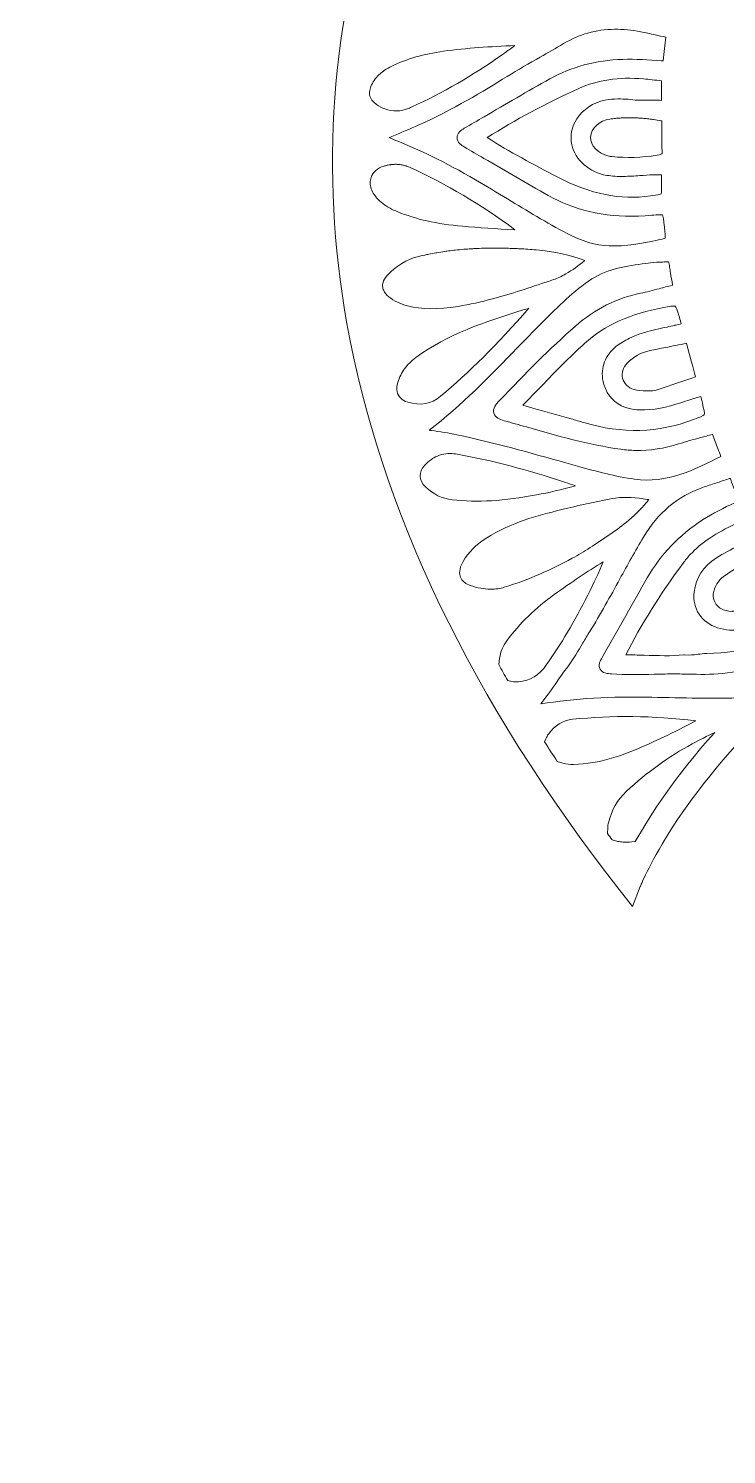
# Model space of a CAD drawing. Extents: x 126 to 8914, y -5970 to -48.
# Drawn here: x 126 to 578, y -5469 to -4545 of the extents above; entities that cross this region are included whole.
import ezdxf

# ---------------------------------------------------------------- set-up
doc = ezdxf.new("R2010")
doc.units = 0
doc.header["$MEASUREMENT"] = 0
doc.layers.add('Layer 1', color=7, linetype='Continuous')

# ---------------------------------------------------------------- blocks, each defined once
blk = doc.blocks.new('block 5')
at = {"layer": 'Layer 1', "lineweight": 0}
for points, knots in [([(2818.21, -4035.29), (2764.98, -4085.04), (2703.32, -4112.86), (2639.92, -4115.7), (2556.38, -4119.43), (2474.39, -4091.01), (2412.29, -4065.84), (2390.15, -4056.87), (2367.8, -4047.16), (2346.17, -4037.79), (2337.96, -4034.23), (2329.71, -4030.65), (2321.4, -4027.09), (2370.2, -4027.99), (2425.96, -4026.76), (2512.78, -3944.21), (2568.47, -3891.26), (2641.86, -3817.66), (2625.5, -3731.42), (2622.21, -3714.04), (2610.78, -3672.65), (2559.78, -3632.09), (2565.05, -3641.92), (2601.55, -3712.43), (2569.23, -3767.25), (2553.89, -3793.27), (2526.47, -3811.29), (2469.72, -3823.54), (2455.32, -3826.64), (2439.55, -3829), (2422.5, -3830.6), (2491.63, -3754.35), (2533.44, -3654.19), (2546.8, -3532.56), (2561.6, -3397.97), (2537.78, -3271.79), (2515.19, -3189.65), (2510.53, -3172.76), (2505.39, -3155.8), (2499.9, -3139.21), (2495.8, -3126.87), (2490.71, -3117.41), (2484.71, -3110.84), (2484.71, -3110.84), (2488.77, -3108.46), (2488.77, -3108.46), (2487.91, -3106.99), (2467.22, -3072.31), (2420.27, -3069.9), (2389.9, -3068.35), (2355.8, -3080.81), (2318.9, -3106.96), (2293.41, -3125.04), (2266.47, -3149.76), (2238.33, -3180.89), (2186.61, -3211.53), (2146.15, -3238.95), (2111.02, -3267.11), (2058.71, -3309.06), (2001.06, -3349.19), (1934.05, -3358.54), (1877.14, -3366.49), (1825.98, -3348.74), (1771.81, -3329.95), (1743.84, -3320.25), (1714.92, -3310.21), (1685.21, -3304.09), (1598.29, -3286.15), (1534.59, -3301.57), (1500, -3348.62), (1465.41, -3301.57), (1401.71, -3286.17), (1314.79, -3304.09), (1285.08, -3310.21), (1256.16, -3320.25), (1228.19, -3329.95), (1174.02, -3348.74), (1122.86, -3366.49), (1065.95, -3358.54), (998.94, -3349.19), (941.29, -3309.06), (888.98, -3267.11), (853.85, -3238.95), (813.4, -3211.53), (761.67, -3180.89), (733.53, -3149.76), (706.59, -3125.04), (681.1, -3106.96), (644.2, -3080.81), (610.1, -3068.34), (579.73, -3069.9), (532.78, -3072.31), (512.09, -3106.99), (511.23, -3108.46), (511.23, -3108.46), (515.29, -3110.84), (515.29, -3110.84), (509.29, -3117.41), (504.2, -3126.87), (500.12, -3139.21), (494.6, -3155.81), (489.45, -3172.78), (484.81, -3189.65), (462.22, -3271.79), (438.4, -3397.97), (453.2, -3532.56), (466.56, -3654.19), (508.37, -3754.35), (577.5, -3830.6), (560.45, -3829), (544.68, -3826.64), (530.28, -3823.54), (473.53, -3811.29), (446.11, -3793.27), (430.77, -3767.25), (398.45, -3712.43), (434.95, -3641.92), (440.22, -3632.09), (389.22, -3672.65), (377.79, -3714.04), (374.5, -3731.42), (358.14, -3817.66), (431.53, -3891.26), (487.22, -3944.21), (574.04, -4026.76), (629.8, -4027.99), (678.6, -4027.09), (670.29, -4030.65), (662.04, -4034.23), (653.83, -4037.79), (632.2, -4047.16), (609.85, -4056.87), (587.71, -4065.84), (525.61, -4091.01), (443.59, -4119.44), (360.08, -4115.7), (296.68, -4112.86), (235.02, -4085.04), (181.79, -4035.29), (181.79, -4035.29), (125.56, -3982.7), (125.56, -3982.7), (125.56, -3982.7), (169.91, -4045.63), (169.91, -4045.63), (219.46, -4115.9), (304.09, -4175.64), (385.53, -4197.81), (420.7, -4207.39), (457.65, -4212.84), (496.23, -4214.15), (485.34, -4225.21), (469.98, -4241.91), (452.74, -4264.03), (422.4, -4302.95), (380.42, -4366.57), (352.73, -4448.62), (321.59, -4540.91), (314.53, -4637.18), (331.76, -4734.74), (353.22, -4856.34), (412.66, -4980.18), (508.45, -5102.83), (508.45, -5102.83), (517.04, -5113.81), (517.04, -5113.81), (517.04, -5113.81), (522.08, -5100.8), (522.08, -5100.8), (522.28, -5100.26), (543.72, -5046.12), (606.97, -4986), (618.24, -4975.3), (631.32, -4963.97), (646.37, -4952.46), (644.61, -4982.41), (643.28, -5045.33), (654.68, -5125.3), (663.93, -5190.25), (679.74, -5252.83), (701.65, -5311.3), (729.05, -5384.39), (766.12, -5451.24), (811.85, -5510), (813.74, -5512.77), (839.32, -5550.81), (859.18, -5606.87), (878.01, -5659.98), (895.42, -5740.7), (871.56, -5823.61), (871.56, -5823.61), (865.31, -5845.39), (865.31, -5845.39), (865.31, -5845.39), (883.77, -5832.24), (883.77, -5832.24), (885.33, -5831.13), (922.61, -5804.27), (953.85, -5755.29), (978.49, -5716.64), (1002.96, -5657.53), (992.58, -5583.6), (993.17, -5584.35), (993.72, -5585.04), (994.23, -5585.72), (1015.9, -5614.87), (1039.45, -5642.28), (1064.19, -5667.18), (1108.9, -5712.2), (1155.06, -5746.33), (1201.41, -5768.67), (1255.37, -5794.66), (1309.82, -5804.7), (1363.33, -5798.49), (1378.55, -5829.06), (1404.02, -5852.77), (1428.69, -5875.76), (1454.89, -5900.15), (1479.63, -5923.18), (1492.73, -5953.46), (1492.73, -5953.46), (1500, -5970.23), (1500, -5970.23), (1500, -5970.23), (1507.27, -5953.46), (1507.27, -5953.46), (1520.37, -5923.18), (1545.11, -5900.15), (1571.31, -5875.76), (1595.98, -5852.77), (1621.45, -5829.06), (1636.67, -5798.49), (1690.18, -5804.7), (1744.63, -5794.66), (1798.59, -5768.67), (1844.94, -5746.33), (1891.12, -5712.2), (1935.81, -5667.18), (1960.55, -5642.28), (1984.1, -5614.88), (2005.77, -5585.74), (2006.28, -5585.06), (2006.83, -5584.35), (2007.42, -5583.6), (1997.04, -5657.53), (2021.51, -5716.64), (2046.15, -5755.29), (2077.39, -5804.27), (2114.67, -5831.13), (2116.23, -5832.24), (2116.23, -5832.24), (2134.69, -5845.39), (2134.69, -5845.39), (2134.69, -5845.39), (2128.44, -5823.61), (2128.44, -5823.61), (2104.58, -5740.7), (2121.99, -5659.98), (2140.82, -5606.87), (2160.7, -5550.77), (2186.28, -5512.73), (2188.15, -5510), (2233.88, -5451.24), (2270.95, -5384.39), (2298.34, -5311.3), (2320.26, -5252.83), (2336.07, -5190.25), (2345.32, -5125.3), (2356.72, -5045.33), (2355.39, -4982.41), (2353.63, -4952.46), (2368.68, -4963.97), (2381.76, -4975.3), (2393.03, -4986), (2456.28, -5046.12), (2477.72, -5100.26), (2477.92, -5100.8), (2477.92, -5100.8), (2482.94, -5113.84), (2482.94, -5113.84), (2482.94, -5113.84), (2491.55, -5102.83), (2491.55, -5102.83), (2587.34, -4980.18), (2646.78, -4856.34), (2668.24, -4734.74), (2685.47, -4637.18), (2678.41, -4540.91), (2647.27, -4448.62), (2619.58, -4366.57), (2577.6, -4302.95), (2547.26, -4264.03), (2530.02, -4241.91), (2514.66, -4225.21), (2503.77, -4214.15), (2542.35, -4212.84), (2579.3, -4207.39), (2614.47, -4197.81), (2695.91, -4175.64), (2780.54, -4115.9), (2830.09, -4045.63), (2830.09, -4045.63), (2874.44, -3982.7), (2874.44, -3982.7), (2874.44, -3982.7), (2818.21, -4035.29), (2818.21, -4035.29)], [0, 0, 0, 0, 1, 1, 1, 2, 2, 2, 3, 3, 3, 4, 4, 4, 5, 5, 5, 6, 6, 6, 7, 7, 7, 8, 8, 8, 9, 9, 9, 10, 10, 10, 11, 11, 11, 12, 12, 12, 13, 13, 13, 14, 14, 14, 15, 15, 15, 16, 16, 16, 17, 17, 17, 18, 18, 18, 19, 19, 19, 20, 20, 20, 21, 21, 21, 22, 22, 22, 23, 23, 23, 24, 24, 24, 25, 25, 25, 26, 26, 26, 27, 27, 27, 28, 28, 28, 29, 29, 29, 30, 30, 30, 31, 31, 31, 32, 32, 32, 33, 33, 33, 34, 34, 34, 35, 35, 35, 36, 36, 36, 37, 37, 37, 38, 38, 38, 39, 39, 39, 40, 40, 40, 41, 41, 41, 42, 42, 42, 43, 43, 43, 44, 44, 44, 45, 45, 45, 46, 46, 46, 47, 47, 47, 48, 48, 48, 49, 49, 49, 50, 50, 50, 51, 51, 51, 52, 52, 52, 53, 53, 53, 54, 54, 54, 55, 55, 55, 56, 56, 56, 57, 57, 57, 58, 58, 58, 59, 59, 59, 60, 60, 60, 61, 61, 61, 62, 62, 62, 63, 63, 63, 64, 64, 64, 65, 65, 65, 66, 66, 66, 67, 67, 67, 68, 68, 68, 69, 69, 69, 70, 70, 70, 71, 71, 71, 72, 72, 72, 73, 73, 73, 74, 74, 74, 75, 75, 75, 76, 76, 76, 77, 77, 77, 78, 78, 78, 79, 79, 79, 80, 80, 80, 81, 81, 81, 82, 82, 82, 83, 83, 83, 84, 84, 84, 85, 85, 85, 86, 86, 86, 87, 87, 87, 88, 88, 88, 89, 89, 89, 90, 90, 90, 91, 91, 91, 92, 92, 92, 93, 93, 93, 94, 94, 94, 95, 95, 95, 96, 96, 96, 97, 97, 97, 98, 98, 98, 99, 99, 99, 100, 100, 100, 101, 101, 101, 102, 102, 102, 102]), ([(535.61, -4565.55), (527.49, -4564.98), (519.08, -4564.38), (510.69, -4564.68), (493.28, -4565.31), (477.37, -4569.57), (463.43, -4577.36), (449.13, -4585.35), (434.76, -4593.74), (420.86, -4601.87), (416.56, -4604.37), (412.27, -4606.88), (407.96, -4609.38), (405.98, -4610.52), (403.37, -4612.39), (403.37, -4615.42), (403.37, -4618.44), (406.01, -4620.34), (408.01, -4621.49), (412.22, -4623.95), (416.43, -4626.4), (420.64, -4628.85), (434.27, -4636.82), (448.36, -4645.03), (462.35, -4652.92), (464.19, -4653.94), (466.05, -4654.91), (467.94, -4655.81), (485.89, -4664.53), (506.06, -4667.78), (529.52, -4665.72), (531.43, -4665.55), (533.39, -4665.37), (534.74, -4665.36), (535.55, -4665.34), (536.15, -4665.37), (536.39, -4665.5), (536.88, -4666.09), (537.26, -4669.28), (537.62, -4672.35), (537.68, -4672.86), (537.73, -4673.37), (537.78, -4673.87), (537.81, -4674.35), (537.86, -4674.81), (537.91, -4675.28), (538.08, -4676.93), (538.27, -4678.62), (538.29, -4679.68), (538.29, -4680.03), (538.27, -4680.32), (538.22, -4680.51), (537.57, -4680.9), (535.28, -4681.39), (533, -4681.9), (523.17, -4684.04), (512.67, -4686.08), (501.94, -4685.59), (493, -4685.18), (484.07, -4682.56), (474.67, -4677.59), (461.48, -4670.63), (448.5, -4662.76), (435.95, -4655.15), (429.17, -4651.05), (422.16, -4646.79), (415.19, -4642.72), (395.8, -4631.42), (377.46, -4622.48), (359.2, -4615.43), (359.81, -4615.19), (360.41, -4614.94), (361.03, -4614.69), (366.79, -4612.3), (372.76, -4609.83), (378.53, -4607.23), (400.44, -4597.34), (420.59, -4585.24), (435.69, -4575.83), (442.74, -4571.42), (450.1, -4567.23), (457.22, -4563.18), (462.14, -4560.38), (467.26, -4557.46), (472.23, -4554.5), (482.47, -4548.41), (493.41, -4545.32), (505.38, -4545.16), (510.81, -4545.1), (516.46, -4545.64), (522.35, -4546.78), (525.43, -4547.38), (528.58, -4548.11), (531.62, -4548.8), (533.93, -4549.33), (536.23, -4549.85), (538.54, -4550.34), (537.94, -4555.12), (537.37, -4560.14), (536.8, -4565.65), (536.69, -4565.63), (536.59, -4565.63), (536.5, -4565.62), (536.5, -4565.62), (535.61, -4565.55), (535.61, -4565.55)], [0, 0, 0, 0, 1, 1, 1, 2, 2, 2, 3, 3, 3, 4, 4, 4, 5, 5, 5, 6, 6, 6, 7, 7, 7, 8, 8, 8, 9, 9, 9, 10, 10, 10, 11, 11, 11, 12, 12, 12, 13, 13, 13, 14, 14, 14, 15, 15, 15, 16, 16, 16, 17, 17, 17, 18, 18, 18, 19, 19, 19, 20, 20, 20, 21, 21, 21, 22, 22, 22, 23, 23, 23, 24, 24, 24, 25, 25, 25, 26, 26, 26, 27, 27, 27, 28, 28, 28, 29, 29, 29, 30, 30, 30, 31, 31, 31, 32, 32, 32, 33, 33, 33, 34, 34, 34, 35, 35, 35, 35]), ([(346.6, -4585.66), (346.7, -4584.59), (347, -4583.47), (347.49, -4582.28), (348.66, -4579.47), (350.36, -4576.98), (352.59, -4574.8), (354.84, -4572.61), (357.62, -4570.73), (360.99, -4569.1), (370.86, -4564.36), (381.83, -4561.2), (394.52, -4559.43), (409.81, -4557.29), (424.95, -4556.47), (440.81, -4555.72), (438.05, -4557.76), (435.3, -4559.74), (432.54, -4561.67), (413.26, -4575.22), (393.98, -4586.38), (374.01, -4595.56), (373.47, -4595.82), (372.94, -4596.04), (372.42, -4596.25), (366.69, -4598.56), (361.52, -4598.76), (356.53, -4596.85), (354.71, -4596.15), (352.94, -4595.17), (351.15, -4593.92), (350.59, -4593.51), (350.09, -4593.11), (349.63, -4592.7), (347.35, -4590.63), (346.35, -4588.31), (346.6, -4585.66)], [0, 0, 0, 0, 1, 1, 1, 2, 2, 2, 3, 3, 3, 4, 4, 4, 5, 5, 5, 6, 6, 6, 7, 7, 7, 8, 8, 8, 9, 9, 9, 10, 10, 10, 11, 11, 11, 12, 12, 12, 12]), ([(535.86, -4589.87), (535.88, -4590.34), (535.9, -4590.8), (535.91, -4591.26), (534.04, -4591.23), (532.16, -4591.21), (530.28, -4591.2), (528.41, -4591.2), (526.54, -4591.2), (524.72, -4591.21), (523.26, -4591.21), (521.81, -4591.23), (520.37, -4591.23), (516.35, -4590.77), (511.99, -4590.28), (507.5, -4590.34), (504.79, -4590.37), (502.04, -4590.61), (499.28, -4591.16), (491.6, -4592.72), (484.94, -4597.08), (480.98, -4603.13), (477.59, -4608.29), (476.42, -4614.32), (477.69, -4620.1), (479.78, -4629.79), (489.28, -4638.1), (500.28, -4639.87), (503.92, -4640.46), (507.53, -4640.62), (511.11, -4640.57), (514.68, -4640.52), (518.23, -4640.27), (521.71, -4640.03), (524.59, -4639.82), (527.58, -4639.6), (530.48, -4639.52), (530.48, -4639.52), (531.15, -4639.51), (531.15, -4639.51), (532.98, -4639.44), (534.85, -4639.4), (535.72, -4639.52), (535.88, -4640.43), (535.88, -4642.52), (535.88, -4644.57), (535.88, -4644.57), (535.88, -4645.41), (535.88, -4645.41), (535.88, -4648.18), (535.88, -4651.33), (535.5, -4651.92), (535.02, -4652.31), (532.54, -4652.66), (530.15, -4652.99), (530.15, -4652.99), (528.74, -4653.2), (528.74, -4653.2), (509.03, -4656), (489.93, -4652.14), (468.59, -4641.03), (452.79, -4632.8), (437.39, -4624.64), (422.82, -4615.42), (440.95, -4603.92), (460.4, -4593.51), (482.25, -4583.57), (494.37, -4578.06), (508.1, -4576.02), (524.2, -4577.33), (526.02, -4577.49), (527.84, -4577.69), (529.66, -4577.9), (531.7, -4578.14), (533.81, -4578.37), (535.91, -4578.53), (535.85, -4581.08), (535.8, -4583.34), (535.8, -4585.43), (535.8, -4586.99), (535.82, -4588.46), (535.86, -4589.87)], [0, 0, 0, 0, 1, 1, 1, 2, 2, 2, 3, 3, 3, 4, 4, 4, 5, 5, 5, 6, 6, 6, 7, 7, 7, 8, 8, 8, 9, 9, 9, 10, 10, 10, 11, 11, 11, 12, 12, 12, 13, 13, 13, 14, 14, 14, 15, 15, 15, 16, 16, 16, 17, 17, 17, 18, 18, 18, 19, 19, 19, 20, 20, 20, 21, 21, 21, 22, 22, 22, 23, 23, 23, 24, 24, 24, 25, 25, 25, 26, 26, 26, 27, 27, 27, 27]), ([(532.94, -4626.83), (522.73, -4628.36), (513.18, -4628.65), (503.75, -4627.7), (502.97, -4627.62), (502.29, -4627.51), (501.64, -4627.37), (494.47, -4625.7), (489.61, -4620.62), (489.85, -4615.04), (490.07, -4609.43), (495.56, -4604.32), (502.37, -4603.38), (503.57, -4603.21), (504.79, -4603.08), (506.01, -4602.96), (506.4, -4602.93), (506.8, -4602.89), (507.2, -4602.86), (508.04, -4602.78), (508.89, -4602.72), (509.74, -4602.67), (510.19, -4602.66), (510.62, -4602.63), (511.06, -4602.61), (511.93, -4602.58), (512.8, -4602.55), (513.67, -4602.55), (514.07, -4602.53), (514.45, -4602.51), (514.84, -4602.51), (515.29, -4602.51), (515.73, -4602.53), (516.17, -4602.55), (517.3, -4602.55), (518.44, -4602.58), (519.56, -4602.63), (520.1, -4602.64), (520.64, -4602.69), (521.17, -4602.72), (522.22, -4602.78), (523.26, -4602.86), (524.31, -4602.94), (524.86, -4603), (525.42, -4603.05), (525.97, -4603.12), (527.06, -4603.23), (528.15, -4603.37), (529.26, -4603.51), (529.74, -4603.59), (530.23, -4603.64), (530.72, -4603.72), (532.29, -4603.95), (533.87, -4604.22), (535.45, -4604.54), (535.78, -4604.6), (535.99, -4604.67), (536.13, -4604.71), (536.13, -4604.71), (536.13, -4605.16), (536.13, -4605.16), (535.97, -4607.63), (536.01, -4610.1), (536.05, -4612.49), (536.05, -4613.5), (536.07, -4614.5), (536.07, -4615.51), (536.07, -4616.25), (536.04, -4617.01), (536.01, -4617.77), (535.93, -4619.67), (535.85, -4621.64), (536.2, -4623.66), (536.42, -4624.9), (536.31, -4625.58), (536.15, -4625.8), (536.02, -4625.99), (535.44, -4626.45), (532.94, -4626.83)], [0, 0, 0, 0, 1, 1, 1, 2, 2, 2, 3, 3, 3, 4, 4, 4, 5, 5, 5, 6, 6, 6, 7, 7, 7, 8, 8, 8, 9, 9, 9, 10, 10, 10, 11, 11, 11, 12, 12, 12, 13, 13, 13, 14, 14, 14, 15, 15, 15, 16, 16, 16, 17, 17, 17, 18, 18, 18, 19, 19, 19, 20, 20, 20, 21, 21, 21, 22, 22, 22, 23, 23, 23, 24, 24, 24, 25, 25, 25, 26, 26, 26, 26]), ([(349.56, -4652.33), (347.89, -4649.91), (347.02, -4647.26), (347.02, -4644.72), (347.02, -4643.51), (347.21, -4642.34), (347.6, -4641.22), (348.8, -4637.75), (351.72, -4635.15), (355.82, -4633.9), (356.55, -4633.68), (357.26, -4633.51), (357.95, -4633.33), (358.18, -4633.29), (358.4, -4633.26), (358.62, -4633.21), (359.09, -4633.11), (359.58, -4633.02), (360.08, -4632.95), (360.33, -4632.92), (360.58, -4632.89), (360.84, -4632.86), (361.28, -4632.81), (361.71, -4632.76), (362.15, -4632.75), (362.4, -4632.73), (362.67, -4632.72), (362.92, -4632.72), (363.3, -4632.7), (363.67, -4632.7), (364.03, -4632.72), (364.48, -4632.73), (364.94, -4632.75), (365.38, -4632.8), (365.69, -4632.81), (366.01, -4632.84), (366.33, -4632.89), (366.79, -4632.94), (367.23, -4633.02), (367.69, -4633.11), (367.99, -4633.16), (368.28, -4633.22), (368.58, -4633.29), (369.07, -4633.4), (369.56, -4633.54), (370.05, -4633.7), (370.3, -4633.78), (370.54, -4633.84), (370.79, -4633.92), (371.52, -4634.17), (372.25, -4634.46), (372.98, -4634.79), (396.25, -4645.41), (418.49, -4658.63), (440.81, -4675.09), (428.81, -4674.62), (417.06, -4673.7), (406.84, -4672.81), (390.1, -4671.39), (376.66, -4668.38), (364.59, -4663.39), (361.91, -4662.29), (359.58, -4661.13), (357.56, -4659.85), (354.19, -4657.71), (351.61, -4655.27), (349.56, -4652.33)], [0, 0, 0, 0, 1, 1, 1, 2, 2, 2, 3, 3, 3, 4, 4, 4, 5, 5, 5, 6, 6, 6, 7, 7, 7, 8, 8, 8, 9, 9, 9, 10, 10, 10, 11, 11, 11, 12, 12, 12, 13, 13, 13, 14, 14, 14, 15, 15, 15, 16, 16, 16, 17, 17, 17, 18, 18, 18, 19, 19, 19, 20, 20, 20, 21, 21, 21, 22, 22, 22, 22]), ([(355.79, -4714.54), (355.37, -4713.67), (355.14, -4712.78), (355.06, -4711.88), (354.99, -4711.01), (355.09, -4710.16), (355.34, -4709.29), (355.74, -4707.84), (356.58, -4706.42), (357.81, -4705.07), (363.89, -4698.43), (370.71, -4694.28), (378.63, -4692.36), (380.29, -4691.97), (381.97, -4691.59), (383.65, -4691.24), (384.09, -4691.14), (384.53, -4691.07), (384.96, -4690.97), (386.48, -4690.67), (388, -4690.37), (389.53, -4690.1), (389.74, -4690.07), (389.93, -4690.04), (390.14, -4689.99), (391.86, -4689.7), (393.6, -4689.43), (395.34, -4689.18), (395.79, -4689.12), (396.21, -4689.05), (396.66, -4689.01), (398.16, -4688.8), (399.67, -4688.61), (401.2, -4688.44), (401.52, -4688.41), (401.85, -4688.36), (402.17, -4688.33), (403.97, -4688.12), (405.81, -4687.96), (407.64, -4687.8), (408.06, -4687.77), (408.48, -4687.74), (408.89, -4687.71), (410.45, -4687.6), (412.03, -4687.49), (413.63, -4687.41), (414.02, -4687.38), (414.43, -4687.36), (414.85, -4687.35), (416.76, -4687.25), (418.69, -4687.17), (420.66, -4687.12), (421.02, -4687.11), (421.38, -4687.11), (421.75, -4687.09), (423.43, -4687.06), (425.14, -4687.04), (426.86, -4687.03), (426.86, -4687.03), (428.44, -4687.03), (428.44, -4687.03), (429.46, -4687.03), (430.47, -4687.04), (431.5, -4687.06), (432.15, -4687.06), (432.81, -4687.08), (433.46, -4687.09), (434.54, -4687.11), (435.61, -4687.14), (436.71, -4687.17), (437.34, -4687.19), (437.97, -4687.2), (438.61, -4687.22), (439.78, -4687.27), (440.98, -4687.31), (442.17, -4687.38), (442.74, -4687.39), (443.31, -4687.42), (443.88, -4687.44), (445.65, -4687.54), (447.44, -4687.63), (449.24, -4687.76), (451.06, -4687.87), (452.84, -4688.01), (454.56, -4688.17), (466.67, -4689.29), (476.8, -4691.52), (486.03, -4695.07), (482, -4698.28), (478.02, -4701.34), (473.78, -4703.79), (471.23, -4705.28), (468.59, -4706.53), (465.77, -4707.48), (465.77, -4707.48), (462.52, -4708.57), (462.52, -4708.57), (450.68, -4712.56), (438.59, -4716.63), (426.29, -4719.91), (418.91, -4721.87), (411.47, -4723.55), (403.96, -4724.77), (390.58, -4726.9), (380.46, -4726.81), (371.17, -4724.43), (368.86, -4723.85), (366.69, -4723.06), (364.68, -4722.08), (362.67, -4721.11), (360.82, -4719.94), (359.13, -4718.59), (357.59, -4717.36), (356.45, -4715.98), (355.79, -4714.54)], [0, 0, 0, 0, 1, 1, 1, 2, 2, 2, 3, 3, 3, 4, 4, 4, 5, 5, 5, 6, 6, 6, 7, 7, 7, 8, 8, 8, 9, 9, 9, 10, 10, 10, 11, 11, 11, 12, 12, 12, 13, 13, 13, 14, 14, 14, 15, 15, 15, 16, 16, 16, 17, 17, 17, 18, 18, 18, 19, 19, 19, 20, 20, 20, 21, 21, 21, 22, 22, 22, 23, 23, 23, 24, 24, 24, 25, 25, 25, 26, 26, 26, 27, 27, 27, 28, 28, 28, 29, 29, 29, 30, 30, 30, 31, 31, 31, 32, 32, 32, 33, 33, 33, 34, 34, 34, 35, 35, 35, 36, 36, 36, 37, 37, 37, 38, 38, 38, 38]), ([(525.64, -4696.97), (525.64, -4696.97), (528.65, -4696.57), (528.65, -4696.57), (531.19, -4696.23), (533.79, -4696.15), (536.54, -4696.04), (536.54, -4696.04), (536.78, -4696.04), (536.78, -4696.04), (537.83, -4695.99), (538.93, -4695.96), (539.74, -4695.97), (540.01, -4695.97), (540.23, -4695.99), (540.42, -4696), (540.63, -4696.67), (540.87, -4698.03), (541.09, -4699.38), (541.29, -4700.59), (541.48, -4701.83), (541.67, -4703.06), (542.05, -4705.58), (542.46, -4708.21), (543.02, -4710.79), (543.03, -4710.87), (543.05, -4710.95), (543.07, -4711.01), (542.96, -4711.04), (542.81, -4711.09), (542.64, -4711.12), (539.84, -4711.8), (537.04, -4712.58), (534.33, -4713.32), (530.37, -4714.41), (526.29, -4715.55), (522.27, -4716.33), (506.99, -4719.31), (492.78, -4726.44), (480.02, -4737.59), (463.28, -4752.2), (447.84, -4768.08), (430.8, -4785.82), (428.43, -4788.31), (426.32, -4791.03), (427.13, -4793.99), (427.94, -4796.89), (430.99, -4798.11), (433.89, -4798.91), (438.67, -4800.23), (443.45, -4801.6), (448.23, -4802.96), (468.07, -4808.63), (488.58, -4814.49), (509.54, -4817.39), (512.64, -4817.81), (515.74, -4818.07), (518.86, -4818.15), (528.22, -4818.35), (537.62, -4816.93), (546.93, -4813.92), (551.58, -4812.42), (556.43, -4811.12), (561.11, -4809.87), (563.69, -4809.17), (566.26, -4808.49), (568.84, -4807.76), (568.87, -4807.75), (568.92, -4807.73), (568.95, -4807.73), (570.01, -4810.85), (571.2, -4813.97), (572.35, -4816.97), (573, -4818.65), (573.63, -4820.35), (574.27, -4822.04), (557.12, -4830.83), (539.35, -4839.69), (518.4, -4836.81), (505.93, -4835.08), (493.73, -4831.82), (481.28, -4828.32), (481.28, -4828.32), (473.75, -4826.22), (473.75, -4826.22), (450.78, -4819.76), (427.02, -4813.08), (403.24, -4807.97), (397.75, -4806.8), (392.13, -4806.02), (386.7, -4805.28), (386.24, -4805.21), (385.8, -4805.15), (385.34, -4805.1), (406.11, -4789), (424.5, -4770.07), (442.34, -4751.72), (447.41, -4746.5), (452.66, -4741.1), (457.89, -4735.86), (457.89, -4735.86), (458.69, -4735.02), (458.69, -4735.02), (468.59, -4725.08), (478.81, -4714.79), (490.75, -4707.01), (501.24, -4700.17), (513.08, -4698.62), (525.64, -4696.97)], [0, 0, 0, 0, 1, 1, 1, 2, 2, 2, 3, 3, 3, 4, 4, 4, 5, 5, 5, 6, 6, 6, 7, 7, 7, 8, 8, 8, 9, 9, 9, 10, 10, 10, 11, 11, 11, 12, 12, 12, 13, 13, 13, 14, 14, 14, 15, 15, 15, 16, 16, 16, 17, 17, 17, 18, 18, 18, 19, 19, 19, 20, 20, 20, 21, 21, 21, 22, 22, 22, 23, 23, 23, 24, 24, 24, 25, 25, 25, 26, 26, 26, 27, 27, 27, 28, 28, 28, 29, 29, 29, 30, 30, 30, 31, 31, 31, 32, 32, 32, 33, 33, 33, 34, 34, 34, 35, 35, 35, 36, 36, 36, 36]), ([(366.8, -4784.37), (364.3, -4781.97), (363.61, -4778.44), (364.92, -4774.14), (365.93, -4770.85), (367.39, -4767.87), (369.34, -4765.18), (371.28, -4762.5), (373.69, -4760.11), (376.63, -4757.96), (397.34, -4742.8), (421.3, -4734.72), (446.09, -4727.14), (447.34, -4726.76), (448.59, -4726.4), (449.85, -4726.03), (429.16, -4749.6), (410.97, -4767.73), (392.65, -4783.04), (386.54, -4788.13), (379.56, -4789.4), (371.33, -4786.87), (369.46, -4786.3), (367.94, -4785.46), (366.8, -4784.37)], [0, 0, 0, 0, 1, 1, 1, 2, 2, 2, 3, 3, 3, 4, 4, 4, 5, 5, 5, 6, 6, 6, 7, 7, 7, 8, 8, 8, 8]), ([(548.56, -4736.08), (547.74, -4736.37), (546.2, -4736.7), (544.7, -4737.03), (544.7, -4737.03), (544.43, -4737.1), (544.43, -4737.1), (542.77, -4737.46), (541.07, -4737.81), (539.39, -4738.17), (534.63, -4739.16), (529.77, -4740.17), (524.99, -4741.63), (522.12, -4742.51), (519.27, -4743.54), (516.5, -4744.82), (512.83, -4746.53), (509.98, -4748.15), (507.51, -4749.94), (504.82, -4751.88), (502.64, -4754.16), (501.01, -4756.66), (498.71, -4760.16), (497.49, -4764.1), (497.43, -4768.22), (497.4, -4770.56), (497.75, -4772.98), (498.49, -4775.41), (500.75, -4782.8), (505.58, -4787.93), (512.39, -4790.33), (514.65, -4791.14), (517.14, -4791.63), (519.81, -4791.82), (521, -4791.9), (522.16, -4791.87), (523.28, -4791.85), (523.74, -4791.85), (524.21, -4791.84), (524.69, -4791.84), (534.19, -4791.84), (542.96, -4788.99), (551.44, -4786.25), (553.23, -4785.66), (555.03, -4785.09), (556.84, -4784.54), (556.84, -4784.54), (557.08, -4784.46), (557.08, -4784.46), (558.69, -4783.97), (560.35, -4783.45), (561.24, -4783.3), (561.57, -4784.19), (561.98, -4786.01), (562.39, -4787.8), (563.12, -4791), (563.88, -4794.31), (563.52, -4795), (563.17, -4795.65), (560.16, -4796.81), (557.25, -4797.92), (557.25, -4797.92), (556.6, -4798.17), (556.6, -4798.17), (533.74, -4806.89), (510.49, -4807.52), (485.51, -4800.12), (482.76, -4799.29), (480, -4798.49), (477.23, -4797.69), (468.94, -4795.3), (460.59, -4792.98), (452.46, -4790.71), (452.46, -4790.71), (445.86, -4788.88), (445.86, -4788.88), (449.96, -4784.76), (454.02, -4780.55), (457.98, -4776.47), (466.96, -4767.19), (476.23, -4757.61), (485.97, -4748.86), (499.25, -4736.91), (515.55, -4729.5), (537.26, -4725.51), (540.57, -4724.91), (543.97, -4724.28), (544.68, -4724.72), (545.3, -4725.11), (546.12, -4727.65), (547.02, -4730.61), (547.15, -4731.02), (547.28, -4731.45), (547.4, -4731.89), (547.4, -4731.89), (547.42, -4731.91), (547.42, -4731.91), (547.42, -4731.92), (547.42, -4731.92), (547.42, -4731.94), (547.91, -4733.54), (548.4, -4735.18), (548.56, -4736.08)], [0, 0, 0, 0, 1, 1, 1, 2, 2, 2, 3, 3, 3, 4, 4, 4, 5, 5, 5, 6, 6, 6, 7, 7, 7, 8, 8, 8, 9, 9, 9, 10, 10, 10, 11, 11, 11, 12, 12, 12, 13, 13, 13, 14, 14, 14, 15, 15, 15, 16, 16, 16, 17, 17, 17, 18, 18, 18, 19, 19, 19, 20, 20, 20, 21, 21, 21, 22, 22, 22, 23, 23, 23, 24, 24, 24, 25, 25, 25, 26, 26, 26, 27, 27, 27, 28, 28, 28, 29, 29, 29, 30, 30, 30, 31, 31, 31, 32, 32, 32, 33, 33, 33, 34, 34, 34, 34]), ([(552.04, -4748.67), (552.07, -4748.73), (552.09, -4748.78), (552.1, -4748.86), (554.18, -4756.95), (556.09, -4764.06), (557.93, -4770.56), (551.11, -4772.76), (544.24, -4775.06), (537.57, -4777.29), (537.57, -4777.29), (532.4, -4779.03), (532.4, -4779.03), (530.85, -4779.55), (529.09, -4779.58), (527.54, -4779.6), (527.13, -4779.62), (526.73, -4779.62), (526.51, -4779.63), (522.95, -4779.6), (520.41, -4779.44), (518.02, -4778.67), (514.19, -4777.45), (511.49, -4774.77), (510.63, -4771.35), (509.78, -4768), (510.85, -4764.44), (513.59, -4761.59), (517.63, -4757.38), (522.61, -4754.62), (528.38, -4753.43), (531.67, -4752.75), (534.96, -4752.1), (538.27, -4751.47), (542.78, -4750.58), (547.45, -4749.68), (552.04, -4748.67)], [0, 0, 0, 0, 1, 1, 1, 2, 2, 2, 3, 3, 3, 4, 4, 4, 5, 5, 5, 6, 6, 6, 7, 7, 7, 8, 8, 8, 9, 9, 9, 10, 10, 10, 11, 11, 11, 12, 12, 12, 12]), ([(382.92, -4841.87), (378.3, -4837.39), (378.17, -4832.19), (382.59, -4827.58), (384.36, -4825.71), (386.23, -4824.21), (388.19, -4823.05), (391.47, -4821.12), (395, -4820.17), (398.86, -4820.17), (400.38, -4820.17), (401.94, -4820.31), (403.56, -4820.62), (425.91, -4824.68), (448.82, -4830.68), (473.57, -4838.93), (475.74, -4839.64), (477.91, -4840.37), (480.08, -4841.1), (471.18, -4843.69), (462.51, -4845.5), (454.88, -4846.97), (433.81, -4850.99), (416.44, -4852.01), (400.2, -4850.14), (393.52, -4849.38), (387.87, -4846.67), (382.92, -4841.87)], [0, 0, 0, 0, 1, 1, 1, 2, 2, 2, 3, 3, 3, 4, 4, 4, 5, 5, 5, 6, 6, 6, 7, 7, 7, 8, 8, 8, 9, 9, 9, 9]), ([(595.34, -4975.22), (594.23, -4976.28), (593.15, -4977.33), (592.06, -4978.39), (592.06, -4978.39), (588.66, -4978.48), (588.66, -4978.48), (569.26, -4979.02), (549.59, -4978.63), (529.45, -4978.14), (503.14, -4977.49), (479.59, -4978.91), (457.51, -4982.47), (461.26, -4977.74), (464.73, -4972.83), (468.1, -4968.04), (470.34, -4964.84), (472.67, -4961.53), (475.03, -4958.36), (478.72, -4953.39), (481.85, -4948.09), (484.88, -4942.95), (486.3, -4940.51), (487.79, -4937.99), (489.31, -4935.55), (496.26, -4924.39), (502.67, -4912.71), (508.86, -4901.43), (513.75, -4892.5), (518.82, -4883.27), (524.1, -4874.39), (533.52, -4858.56), (546.06, -4848.05), (562.44, -4842.24), (565.26, -4841.23), (568.19, -4840.28), (571.01, -4839.34), (573.78, -4838.44), (576.55, -4837.54), (579.28, -4836.57), (579.82, -4836.38), (580.15, -4836.3), (580.35, -4836.29), (580.42, -4836.41), (580.55, -4836.65), (580.68, -4837.03), (582.18, -4841.3), (584.1, -4845.75), (586.38, -4850.25), (586.42, -4850.33), (586.46, -4850.41), (586.49, -4850.49), (586.34, -4850.56), (586.17, -4850.64), (585.96, -4850.75), (585.96, -4850.75), (583.26, -4852.07), (583.26, -4852.07), (576.31, -4855.42), (569.12, -4858.89), (562.43, -4863.24), (547.29, -4873.06), (535.25, -4885.69), (526.62, -4900.78), (517.31, -4917.02), (507.94, -4933.61), (498.89, -4949.63), (498.89, -4949.63), (497.35, -4952.37), (497.35, -4952.37), (495.94, -4954.85), (494.67, -4957.49), (495.99, -4959.93), (497.41, -4962.59), (500.91, -4962.83), (503.46, -4963.02), (512.7, -4963.65), (522.01, -4963.45), (531.04, -4963.24), (534.9, -4963.15), (538.76, -4963.07), (542.64, -4963.03), (546.04, -4963.03), (549.51, -4963.1), (552.86, -4963.18), (560.24, -4963.34), (567.87, -4963.49), (575.45, -4962.7), (592.47, -4960.93), (608.81, -4954.58), (626.88, -4942.69), (626.88, -4942.69), (628.23, -4941.82), (628.23, -4941.82), (630.86, -4940.1), (633.56, -4938.34), (636.14, -4936.42), (636.21, -4936.38), (636.24, -4936.35), (636.29, -4936.33), (636.35, -4936.39), (636.4, -4936.47), (636.48, -4936.58), (636.76, -4936.99), (637.05, -4937.42), (637.35, -4937.83), (637.35, -4937.83), (638.04, -4938.85), (638.04, -4938.85), (622.97, -4950.34), (608.71, -4962.46), (595.34, -4975.22)], [0, 0, 0, 0, 1, 1, 1, 2, 2, 2, 3, 3, 3, 4, 4, 4, 5, 5, 5, 6, 6, 6, 7, 7, 7, 8, 8, 8, 9, 9, 9, 10, 10, 10, 11, 11, 11, 12, 12, 12, 13, 13, 13, 14, 14, 14, 15, 15, 15, 16, 16, 16, 17, 17, 17, 18, 18, 18, 19, 19, 19, 20, 20, 20, 21, 21, 21, 22, 22, 22, 23, 23, 23, 24, 24, 24, 25, 25, 25, 26, 26, 26, 27, 27, 27, 28, 28, 28, 29, 29, 29, 30, 30, 30, 31, 31, 31, 32, 32, 32, 33, 33, 33, 34, 34, 34, 35, 35, 35, 36, 36, 36, 37, 37, 37, 37]), ([(411.82, -4905.64), (409.12, -4904.7), (407.12, -4903.2), (406, -4901.25), (405.84, -4900.98), (405.7, -4900.68), (405.57, -4900.4), (405.44, -4900.1), (405.35, -4899.79), (405.25, -4899.49), (405.09, -4898.89), (404.98, -4898.24), (404.97, -4897.59), (404.91, -4895.95), (405.32, -4894.18), (406.17, -4892.34), (409.07, -4886.17), (413.6, -4880.94), (419.59, -4876.79), (435, -4866.17), (452.57, -4861.03), (467.72, -4857.39), (467.72, -4857.39), (473.02, -4856.11), (473.02, -4856.11), (483.77, -4853.51), (494.88, -4850.82), (505.95, -4849.09), (512.74, -4848.03), (519.46, -4848.93), (526.6, -4849.9), (526.92, -4849.93), (527.25, -4849.98), (527.58, -4850.03), (523.69, -4854.98), (519.29, -4859.37), (514.57, -4863.36), (506.71, -4870.02), (498.02, -4875.64), (489.5, -4881.15), (485.72, -4883.59), (481.84, -4885.9), (477.88, -4888.1), (464.5, -4895.55), (450.04, -4901.76), (433.95, -4906.89), (431.21, -4907.76), (428.29, -4908.12), (424.87, -4908.04), (420.88, -4908.07), (416.56, -4907.27), (411.82, -4905.64)], [0, 0, 0, 0, 1, 1, 1, 2, 2, 2, 3, 3, 3, 4, 4, 4, 5, 5, 5, 6, 6, 6, 7, 7, 7, 8, 8, 8, 9, 9, 9, 10, 10, 10, 11, 11, 11, 12, 12, 12, 13, 13, 13, 14, 14, 14, 15, 15, 15, 16, 16, 16, 17, 17, 17, 17]), ([(592.04, -4862.12), (592.91, -4862.44), (593.86, -4864.64), (594.58, -4866.25), (595.08, -4867.41), (595.6, -4868.63), (596.25, -4869.73), (597, -4870.99), (597.87, -4872.47), (598.22, -4873.28), (597.54, -4873.79), (596.08, -4874.59), (594.77, -4875.32), (591.82, -4876.97), (588.72, -4878.52), (585.71, -4880.02), (580.96, -4882.38), (576.06, -4884.82), (571.45, -4887.8), (562.85, -4893.35), (557.99, -4900.79), (557, -4909.93), (555.82, -4920.77), (561.59, -4929.65), (572.05, -4933.08), (582.47, -4936.5), (592.82, -4934.57), (602.84, -4927.35), (608.05, -4923.6), (613.7, -4920.23), (619.14, -4916.97), (619.14, -4916.97), (622.47, -4914.98), (622.47, -4914.98), (622.48, -4914.99), (622.48, -4914.99), (622.48, -4915.01), (624.11, -4918.05), (626.3, -4922.02), (628.78, -4925.85), (628.83, -4925.95), (628.88, -4926.01), (628.91, -4926.07), (628.8, -4926.18), (628.63, -4926.34), (628.4, -4926.55), (610.55, -4941.92), (589.84, -4949.53), (565.1, -4949.82), (563.14, -4949.85), (561.21, -4950.09), (559.32, -4950.31), (556.65, -4950.64), (553.89, -4950.97), (550.82, -4950.73), (550.82, -4950.73), (550.55, -4950.72), (550.55, -4950.72), (550.55, -4950.72), (550.28, -4950.73), (550.28, -4950.73), (542.12, -4951.49), (533.55, -4951.21), (524.48, -4950.91), (520.6, -4950.78), (516.61, -4950.66), (512.63, -4950.61), (522.69, -4931.03), (534.85, -4911.6), (549.76, -4891.33), (551.2, -4889.36), (552.75, -4887.5), (554.43, -4885.69), (561.7, -4877.87), (571.27, -4871.46), (584.03, -4865.79), (585.2, -4865.27), (586.3, -4864.62), (587.37, -4863.97), (589.11, -4862.94), (591.08, -4861.77), (592.04, -4862.12)], [0, 0, 0, 0, 1, 1, 1, 2, 2, 2, 3, 3, 3, 4, 4, 4, 5, 5, 5, 6, 6, 6, 7, 7, 7, 8, 8, 8, 9, 9, 9, 10, 10, 10, 11, 11, 11, 12, 12, 12, 13, 13, 13, 14, 14, 14, 15, 15, 15, 16, 16, 16, 17, 17, 17, 18, 18, 18, 19, 19, 19, 20, 20, 20, 21, 21, 21, 22, 22, 22, 23, 23, 23, 24, 24, 24, 25, 25, 25, 26, 26, 26, 27, 27, 27, 27]), ([(616.06, -4903.28), (606.07, -4912.65), (595.35, -4918.89), (583.31, -4922.32), (583.08, -4922.38), (582.67, -4922.4), (582.28, -4922.43), (582.05, -4922.45), (581.83, -4922.45), (581.61, -4922.48), (575.8, -4922.18), (572.49, -4920.47), (570.56, -4916.81), (568.6, -4913.09), (568.98, -4909.23), (571.77, -4904.64), (572.92, -4902.72), (574.35, -4901.16), (576.01, -4899.95), (585.16, -4893.37), (594.81, -4888.29), (604.71, -4884.85), (605.01, -4884.76), (605.2, -4884.71), (605.34, -4884.68), (605.4, -4884.77), (605.51, -4884.93), (605.64, -4885.17), (608.33, -4890.09), (611.2, -4895), (613.98, -4899.75), (613.98, -4899.75), (616.06, -4903.28), (616.06, -4903.28)], [0, 0, 0, 0, 1, 1, 1, 2, 2, 2, 3, 3, 3, 4, 4, 4, 5, 5, 5, 6, 6, 6, 7, 7, 7, 8, 8, 8, 9, 9, 9, 10, 10, 10, 11, 11, 11, 11]), ([(438.81, -4967.93), (438.81, -4967.93), (436.15, -4967.4), (436.15, -4967.4), (434.17, -4963.94), (432.23, -4960.47), (430.31, -4956.99), (430.31, -4956.99), (430.9, -4952.82), (430.9, -4952.82), (431.48, -4948.65), (433.05, -4944.83), (435.54, -4941.51), (443.97, -4930.22), (454.33, -4920.15), (466.29, -4911.57), (477.39, -4903.64), (487.82, -4896.68), (497.95, -4890.47), (495.26, -4897.07), (492.02, -4904.07), (488.04, -4911.94), (479.35, -4929.11), (470.61, -4943.85), (461.35, -4957), (456.49, -4963.91), (450.67, -4967.44), (443.05, -4968.12), (441.58, -4968.24), (440.16, -4968.18), (438.81, -4967.93)], [0, 0, 0, 0, 1, 1, 1, 2, 2, 2, 3, 3, 3, 4, 4, 4, 5, 5, 5, 6, 6, 6, 7, 7, 7, 8, 8, 8, 9, 9, 9, 10, 10, 10, 10]), ([(471.8, -5020.81), (471.8, -5020.81), (468.3, -5019.83), (468.3, -5019.83), (465.5, -5015.57), (462.75, -5011.31), (460.04, -5007.04), (460.04, -5007.04), (460.89, -5005), (460.89, -5005), (461.32, -5003.97), (461.84, -5003.02), (462.51, -5002.12), (466.78, -4996.28), (471.9, -4993.11), (478.16, -4992.46), (503.76, -4989.83), (529.98, -4990.1), (558.12, -4993.33), (553.55, -4995.75), (549.18, -4998.07), (544.78, -5000.28), (538.35, -5003.5), (531.99, -5006.5), (525.86, -5009.21), (511.58, -5015.53), (496, -5021.4), (478.73, -5021.7), (476.41, -5021.75), (474.05, -5021.43), (471.8, -5020.81)], [0, 0, 0, 0, 1, 1, 1, 2, 2, 2, 3, 3, 3, 4, 4, 4, 5, 5, 5, 6, 6, 6, 7, 7, 7, 8, 8, 8, 9, 9, 9, 10, 10, 10, 10]), ([(518.82, -5071.69), (518.82, -5071.69), (516.65, -5071.89), (516.65, -5071.89), (514.59, -5072.1), (512.66, -5072.15), (510.74, -5072.04), (509.68, -5071.97), (508.62, -5071.82), (507.61, -5071.55), (507.61, -5071.55), (503.78, -5070.55), (503.78, -5070.55), (502.76, -5069.19), (501.77, -5067.83), (500.77, -5066.47), (500.77, -5066.47), (500.96, -5062.57), (500.96, -5062.57), (501.01, -5061.56), (501.17, -5060.53), (501.42, -5059.52), (503.57, -5051.09), (507.34, -5044.51), (512.93, -5039.33), (526.76, -5026.53), (540.74, -5016.43), (555.65, -5008.45), (560.57, -5005.82), (565.51, -5003.32), (570.32, -5000.95), (544.79, -5029.28), (528.44, -5054.5), (518.82, -5071.69)], [0, 0, 0, 0, 1, 1, 1, 2, 2, 2, 3, 3, 3, 4, 4, 4, 5, 5, 5, 6, 6, 6, 7, 7, 7, 8, 8, 8, 9, 9, 9, 10, 10, 10, 11, 11, 11, 11])]:
    blk.add_open_spline(points, degree=3, knots=knots, dxfattribs=at)

msp = doc.modelspace()

# ---------------------------------------------------------------- block references
at = {"layer": 'Layer 1'}
msp.add_blockref('block 5', (0, 0), dxfattribs=at)

doc.saveas('drawing.dxf')
